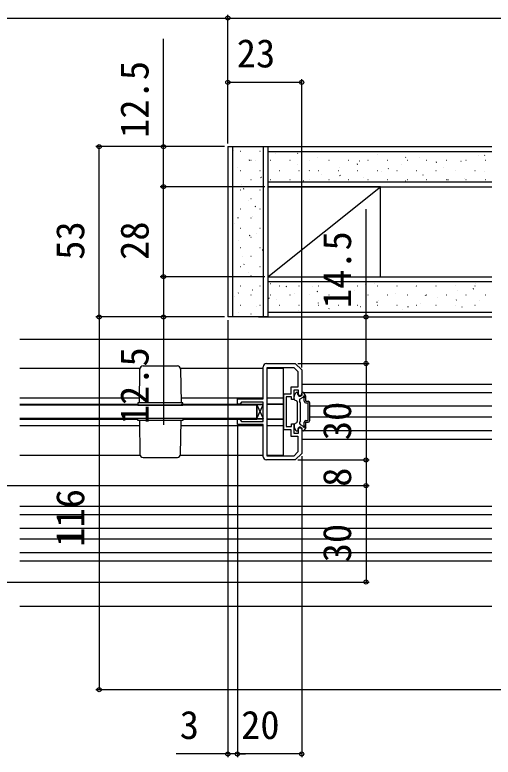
# Model space of a CAD drawing. Units: millimetres, scale not verified. Extents: x -525 to 525, y -783 to 779.
# Drawn here: x 210 to 358.7, y -494.6 to -263.6 of the extents above; entities that cross this region are included whole.
import ezdxf
from ezdxf.enums import TextEntityAlignment as Align

# ---------------------------------------------------------------- set-up
doc = ezdxf.new("R2010")
doc.units = ezdxf.units.MM
doc.header["$LTSCALE"] = 4
for name, color, linetype in [('0-2_YKK_11', 7, 'Continuous'), ('0-3_YKK_12', 2, 'Continuous'), ('0-4_YKK_13', 4, 'Continuous'), ('0-6_YKK_D', 6, 'Continuous'), ('0-8_YSS_K', 3, 'Continuous')]:
    doc.layers.add(name, color=color, linetype=linetype)
doc.styles.add('ＭＳ ゴシック', font='')
doc.styles.get('ＭＳ ゴシック').set_extended_font_data('MS Gothic')

msp = doc.modelspace()

# ---------------------------------------------------------------- linework, layer by layer
at = {"layer": '0-2_YKK_11'}
for points in [[(287.189, -401.146), (287.189, -391.146), (279.189, -391.146), (279.189, -389.446), (279.789, -389.446), (279.989, -389.646), (280.489, -390.146), (287.189, -390.146), (287.189, -384.146), (280.489, -384.146), (279.989, -384.646), (279.789, -384.846), (279.189, -384.846), (279.189, -383.146), (287.189, -383.146), (287.189, -373.146)], [(288.189, -372.146), (297.189, -372.146), (299.189, -374.146), (299.189, -382.146), (298.189, -382.146), (298.189, -380.446), (296.689, -380.446), (296.689, -383.346), (295.989, -383.346), (295.989, -382.546), (294.389, -382.546), (294.389, -387.146), (294.389, -391.746), (295.989, -391.746), (295.989, -390.946), (296.689, -390.946), (296.689, -393.846), (298.189, -393.846), (298.189, -392.146), (299.189, -392.146), (299.189, -400.146), (297.189, -402.146), (288.189, -402.146)]]:
    msp.add_lwpolyline(points, dxfattribs=at)
msp.add_lwpolyline([(288.389, -400.946), (288.389, -373.346), (296.692, -373.346), (297.989, -374.643), (297.989, -379.546), (295.789, -379.546), (295.789, -381.646), (293.489, -381.646), (293.489, -392.646), (295.789, -392.646), (295.789, -394.746), (297.989, -394.746), (297.989, -399.649), (296.692, -400.946)], close=True, dxfattribs=at)
for centre, start, end in [((288.189, -373.146), 90.00001, 179.99999), ((288.189, -401.146), 180.00001, 269.99999)]:
    msp.add_arc(centre, 1, start, end, dxfattribs=at)
at = {"layer": '0-3_YKK_12'}
for p, q in [((358.319, -364.646), (211.456, -364.646)), ((211.456, -373.646), (248.905, -373.646)), ((261.474, -373.646), (287.189, -373.646)), ((288.389, -373.646), (293.489, -373.646)), ((293.489, -400.646), (293.489, -373.646)), ((358.319, -378.646), (299.189, -378.646)), ((211.456, -382.846), (248.689, -382.846)), ((261.689, -382.846), (287.189, -382.846)), ((288.389, -382.846), (293.489, -382.846)), ((358.319, -381.246), (299.847, -381.246)), ((211.456, -384.846), (248.189, -384.846)), ((261.689, -384.846), (287.189, -384.846)), ((293.489, -384.846), (288.389, -384.846)), ((288.389, -384.846), (293.489, -384.846)), ((293.489, -384.846), (288.389, -384.846)), ((358.319, -385.446), (301.689, -385.446)), ((211.456, -389.446), (248.189, -389.446)), ((248.189, -389.446), (217.189, -389.446)), ((248.189, -389.446), (225.189, -389.446)), ((285.189, -389.446), (262.189, -389.446)), ((262.189, -389.446), (285.189, -389.446)), ((287.189, -389.446), (262.189, -389.446)), ((293.489, -389.446), (288.389, -389.446)), ((358.319, -388.846), (301.689, -388.846)), ((211.456, -391.446), (248.689, -391.446)), ((261.689, -391.446), (287.189, -391.446)), ((288.389, -391.446), (293.489, -391.446)), ((358.319, -393.046), (299.847, -393.046)), ((299.189, -395.646), (358.319, -395.646)), ((211.456, -400.646), (248.905, -400.646)), ((261.474, -400.646), (287.189, -400.646)), ((288.389, -400.646), (293.489, -400.646)), ((358.319, -416.646), (211.456, -416.646)), ((358.319, -419.246), (211.456, -419.246)), ((358.319, -423.446), (211.456, -423.446)), ((358.319, -426.846), (211.456, -426.846)), ((358.319, -431.046), (211.456, -431.046)), ((358.319, -433.646), (211.456, -433.646)), ((211.456, -447.646), (358.319, -447.646))]:
    msp.add_line(p, q, dxfattribs=at)
msp.add_lwpolyline([(293.489, -389.446), (288.389, -389.446), (293.489, -389.446)], dxfattribs=at)
at = {"layer": '0-4_YKK_13'}
for p, q in [((248.689, -384.396), (248.873, -373.879)), ((249.873, -372.896), (260.506, -372.896)), ((261.506, -373.879), (261.689, -384.396)), ((297.655, -381.146), (297.789, -381.146)), ((299.623, -381.146), (299.389, -381.146)), ((296.789, -383.146), (296.789, -382.427)), ((296.83, -382.277), (297.396, -381.296)), ((296.939, -383.406), (297.639, -383.81)), ((297.989, -381.746), (297.989, -381.346)), ((298.688, -383.17), (299.649, -382.615)), ((299.189, -381.746), (299.189, -381.346)), ((300.449, -382.277), (299.883, -381.296)), ((299.989, -383.896), (299.989, -382.775)), ((300.489, -383.896), (300.489, -382.427)), ((285.189, -385.146), (211.456, -385.146)), ((285.189, -389.297), (287.189, -384.995)), ((285.189, -384.995), (287.189, -389.297)), ((297.789, -384.069), (297.789, -390.223)), ((298.789, -384.346), (298.505, -383.853)), ((298.789, -389.946), (298.789, -384.346)), ((300.489, -383.896), (301.189, -383.896)), ((300.489, -384.396), (301.189, -384.396)), ((301.189, -389.896), (301.189, -384.396)), ((301.689, -389.896), (301.689, -384.396)), ((211.456, -389.146), (285.189, -389.146)), ((248.689, -389.896), (248.873, -400.414)), ((261.506, -400.414), (261.689, -389.896)), ((298.789, -389.946), (298.505, -390.439)), ((300.489, -389.896), (301.189, -389.896)), ((296.789, -391.147), (296.789, -391.866)), ((296.83, -392.016), (297.396, -392.996)), ((296.939, -390.887), (297.639, -390.483)), ((297.989, -392.546), (297.989, -392.946)), ((298.688, -391.122), (299.649, -391.677)), ((299.189, -392.546), (299.189, -392.946)), ((300.449, -392.016), (299.883, -392.996)), ((299.989, -391.517), (299.989, -390.396)), ((300.489, -390.396), (301.189, -390.396)), ((300.489, -391.866), (300.489, -390.396)), ((297.655, -393.146), (297.789, -393.146)), ((299.623, -393.146), (299.389, -393.146)), ((249.873, -401.396), (260.506, -401.396))]:
    msp.add_line(p, q, dxfattribs=at)
msp.add_lwpolyline([(217.135, -389.146), (285.189, -389.146), (285.189, -385.146), (217.135, -385.146)], dxfattribs=at)
for points in [[(248.189, -385.146), (262.189, -385.146), (262.189, -384.396), (248.189, -384.396)], [(287.189, -384.995), (285.189, -384.995), (285.189, -389.297), (287.189, -389.297)], [(248.189, -389.146), (262.189, -389.146), (262.189, -389.896), (248.189, -389.896)]]:
    msp.add_lwpolyline(points, close=True, dxfattribs=at)
for centre, radius, start, end in [((249.873, -373.896), 1, 90, 179), ((260.506, -373.896), 1, 1, 90), ((297.655, -381.446), 0.3, 90, 150), ((297.789, -381.346), 0.2, 0, 90), ((299.389, -381.346), 0.2, 90, 180), ((299.623, -381.446), 0.3, 30, 90), ((297.089, -382.427), 0.3, 150, 180), ((297.089, -383.146), 0.3, 180, 240), ((298.589, -381.746), 0.6, 180, 0), ((298.938, -383.603), 0.5, 120, 210), ((299.889, -382.546), 0.25, 293.57818, 196.04532), ((300.189, -382.427), 0.3, 0, 30), ((297.489, -384.069), 0.3, 0, 60), ((300.489, -383.896), 0.5, 180, 270), ((301.189, -384.396), 0.5, 0, 90), ((297.489, -390.223), 0.3, 300, 0), ((300.489, -390.396), 0.5, 90, 180), ((301.189, -389.896), 0.5, 270, 0), ((297.089, -391.147), 0.3, 120, 180), ((297.089, -391.866), 0.3, 180, 210), ((298.589, -392.546), 0.6, 0, 180), ((298.938, -390.689), 0.5, 150, 240), ((299.889, -391.746), 0.25, 163.95468, 66.42182), ((300.189, -391.866), 0.3, 330, 0), ((297.655, -392.846), 0.3, 210, 270), ((297.789, -392.946), 0.2, 270, 0), ((299.389, -392.946), 0.2, 180, 270), ((299.623, -392.846), 0.3, 270, 330), ((249.873, -400.396), 1, 181, 270), ((260.506, -400.396), 1, 270, 359)]:
    msp.add_arc(centre, radius, start, end, dxfattribs=at)
at = {"layer": '0-6_YKK_D'}
for p, q in [((22.189, -264.646), (276.189, -264.646)), ((276.189, -303.646), (276.189, -263.646)), ((276.189, -264.646), (441.189, -264.646)), ((276.189, -303.646), (276.189, -283.646)), ((299.189, -373.353), (299.189, -283.646)), ((276.189, -284.646), (299.189, -284.646)), ((275.189, -304.646), (235.189, -304.646)), ((236.189, -357.646), (236.189, -304.646)), ((275.189, -304.646), (255.189, -304.646)), ((287.689, -317.146), (255.189, -317.146)), ((287.689, -317.146), (255.189, -317.146)), ((256.189, -345.146), (256.189, -317.146)), ((287.689, -345.146), (255.189, -345.146)), ((287.689, -345.146), (255.189, -345.146)), ((275.189, -357.646), (235.189, -357.646)), ((275.189, -357.646), (235.189, -357.646)), ((236.189, -357.646), (236.189, -473.646)), ((275.189, -357.646), (255.189, -357.646)), ((276.189, -358.646), (276.189, -494.646)), ((297.982, -372.146), (320.189, -372.146)), ((297.982, -372.146), (320.189, -372.146)), ((319.189, -372.146), (319.189, -402.146)), ((279.189, -391.646), (279.189, -494.646)), ((279.189, -391.646), (279.189, -494.646)), ((299.189, -400.939), (299.189, -494.646)), ((297.982, -402.146), (320.189, -402.146)), ((297.982, -402.146), (320.189, -402.146)), ((319.189, -402.146), (319.189, -410.146)), ((167.982, -410.146), (320.189, -410.146)), ((167.982, -410.146), (320.189, -410.146)), ((319.189, -410.146), (319.189, -440.146)), ((167.982, -440.146), (320.189, -440.146)), ((440.189, -473.646), (235.189, -473.646)), ((276.189, -493.646), (260.135, -493.646)), ((279.189, -493.646), (276.189, -493.646)), ((299.189, -493.646), (279.189, -493.646)), ((279.189, -493.646), (281.739, -493.646))]:
    msp.add_line(p, q, dxfattribs=at)
for points in [[(256.189, -317.146), (256.189, -304.646), (256.189, -271.096)], [(319.189, -372.146), (319.189, -357.646), (319.189, -324.096)], [(256.189, -345.146), (256.189, -357.646), (256.189, -391.196)]]:
    msp.add_lwpolyline(points, dxfattribs=at)
for centre in [(276.189, -264.646), (276.189, -264.646), (276.189, -284.646), (299.189, -284.646), (236.189, -304.646), (256.189, -304.646), (256.189, -317.146), (256.189, -317.146), (256.189, -345.146), (256.189, -345.146), (236.189, -357.646), (236.189, -357.646), (256.189, -357.646), (319.189, -357.646), (319.189, -372.146), (319.189, -372.146), (319.189, -402.146), (319.189, -402.146), (319.189, -410.146), (319.189, -410.146), (319.189, -440.146), (236.189, -473.646), (276.189, -493.646), (279.189, -493.646), (279.189, -493.646), (299.189, -493.646)]:
    msp.add_circle(centre, 0.637, dxfattribs=at)
at = {"layer": '0-8_YSS_K'}
for p, q in [((276.189, -304.646), (276.189, -357.646)), ((276.189, -304.646), (288.689, -304.646)), ((277.689, -304.646), (277.689, -357.646)), ((287.189, -304.646), (287.189, -357.646)), ((288.689, -304.646), (358.319, -304.646)), ((288.689, -304.646), (288.689, -357.646)), ((278.035, -305.829), (278.054, -305.822)), ((280.082, -306.117), (280.182, -306.117)), ((286.162, -306.117), (286.262, -306.117)), ((288.689, -306.146), (358.319, -306.146)), ((291.054, -306.901), (291.073, -306.894)), ((297.844, -306.752), (298.011, -306.641)), ((322.671, -307.068), (322.69, -307.061)), ((341.176, -306.197), (341.195, -306.191)), ((282.86, -308.834), (283.027, -308.723)), ((283.312, -308.867), (283.412, -308.867)), ((284.813, -309.11), (284.832, -309.104)), ((289.392, -308.867), (289.492, -308.867)), ((295.472, -308.867), (295.572, -308.867)), ((301.552, -308.867), (301.652, -308.867)), ((304.072, -307.972), (304.091, -307.966)), ((307.632, -308.867), (307.732, -308.867)), ((313.712, -308.867), (313.812, -308.867)), ((317.091, -309.044), (317.11, -309.038)), ((319.792, -308.867), (319.892, -308.867)), ((325.872, -308.867), (325.972, -308.867)), ((331.422, -308.034), (331.589, -307.924)), ((331.952, -308.867), (332.052, -308.867)), ((335.69, -308.14), (335.709, -308.133)), ((338.032, -308.867), (338.132, -308.867)), ((341.027, -309.512), (341.194, -309.402)), ((344.112, -308.867), (344.212, -308.867)), ((348.708, -309.212), (348.727, -309.205)), ((350.192, -308.867), (350.292, -308.867)), ((354.194, -307.269), (354.213, -307.262)), ((356.011, -307.43), (356.178, -307.32)), ((356.272, -308.867), (356.372, -308.867)), ((279.327, -311.053), (279.346, -311.047)), ((297.832, -310.182), (297.851, -310.176)), ((310.85, -311.254), (310.869, -311.247)), ((316.438, -310.116), (316.605, -310.006)), ((326.043, -311.594), (326.21, -311.484)), ((330.109, -310.116), (330.128, -310.109)), ((343.128, -311.188), (343.147, -311.181)), ((280.082, -312.097), (280.182, -312.097)), ((286.162, -312.097), (286.262, -312.097)), ((286.765, -314.101), (286.784, -314.095)), ((292.242, -312.097), (292.342, -312.097)), ((292.346, -312.125), (292.365, -312.118)), ((298.322, -312.097), (298.422, -312.097)), ((301.454, -312.198), (301.621, -312.088)), ((304.402, -312.097), (304.502, -312.097)), ((305.364, -313.197), (305.383, -313.19)), ((310.482, -312.097), (310.582, -312.097)), ((311.059, -313.676), (311.226, -313.566)), ((316.562, -312.097), (316.662, -312.097)), ((322.642, -312.097), (322.742, -312.097)), ((323.869, -312.326), (323.888, -312.319)), ((328.722, -312.097), (328.822, -312.097)), ((334.802, -312.097), (334.902, -312.097)), ((336.887, -313.398), (336.906, -313.391)), ((340.882, -312.097), (340.982, -312.097)), ((346.962, -312.097), (347.062, -312.097)), ((353.042, -312.097), (353.142, -312.097)), ((356.146, -312.26), (356.165, -312.253)), ((280.525, -316.311), (280.544, -316.304)), ((283.312, -314.847), (283.412, -314.847)), ((286.47, -314.28), (286.637, -314.17)), ((288.689, -315.646), (358.319, -315.646)), ((289.392, -314.847), (289.492, -314.847)), ((295.472, -314.847), (295.572, -314.847)), ((299.784, -315.173), (299.803, -315.166)), ((301.552, -314.847), (301.652, -314.847)), ((307.632, -314.847), (307.732, -314.847)), ((313.712, -314.847), (313.812, -314.847)), ((318.383, -314.269), (318.402, -314.262)), ((319.792, -314.847), (319.892, -314.847)), ((325.872, -314.847), (325.972, -314.847)), ((331.401, -315.34), (331.42, -315.334)), ((331.952, -314.847), (332.052, -314.847)), ((338.032, -314.847), (338.132, -314.847)), ((344.112, -314.847), (344.212, -314.847)), ((344.637, -314.958), (344.804, -314.848)), ((349.906, -314.47), (349.925, -314.463)), ((350.192, -314.847), (350.292, -314.847)), ((356.272, -314.847), (356.372, -314.847)), ((280.082, -318.077), (280.182, -318.077)), ((281.092, -317.84), (281.258, -317.73)), ((286.162, -318.077), (286.262, -318.077)), ((288.689, -345.146), (323.689, -317.146)), ((288.689, -317.146), (358.319, -317.146)), ((288.689, -317.146), (288.689, -345.146)), ((283.312, -320.827), (283.412, -320.827)), ((282.477, -321.302), (282.496, -321.295)), ((284.701, -323.287), (284.868, -323.176)), ((280.082, -324.057), (280.182, -324.057)), ((286.162, -324.057), (286.262, -324.057)), ((279.323, -326.847), (279.489, -326.736)), ((283.312, -326.807), (283.412, -326.807)), ((283.769, -326.526), (283.788, -326.519)), ((278.189, -328.502), (278.207, -328.496)), ((280.082, -330.037), (280.182, -330.037)), ((286.162, -330.037), (286.262, -330.037)), ((282.932, -332.293), (283.099, -332.183)), ((284.967, -331.784), (284.986, -331.777)), ((279.481, -333.727), (279.499, -333.72)), ((283.312, -332.787), (283.412, -332.787)), ((277.689, -335.763), (277.721, -335.743)), ((280.082, -336.017), (280.182, -336.017)), ((286.162, -336.017), (286.262, -336.017)), ((286.919, -336.775), (286.938, -336.768)), ((280.678, -338.984), (280.697, -338.978)), ((283.312, -338.767), (283.412, -338.767)), ((281.164, -341.299), (281.33, -341.189)), ((280.082, -341.997), (280.182, -341.997)), ((282.63, -343.975), (282.649, -343.968)), ((286.162, -341.997), (286.262, -341.997)), ((283.312, -344.747), (283.412, -344.747)), ((288.689, -345.146), (323.689, -345.146)), ((288.689, -345.146), (358.319, -345.146)), ((288.689, -345.146), (288.689, -357.646)), ((280.082, -347.977), (280.182, -347.977)), ((286.162, -347.977), (286.262, -347.977)), ((288.689, -346.646), (358.319, -346.646)), ((289.408, -347.257), (289.427, -347.25)), ((292.242, -347.977), (292.342, -347.977)), ((294.379, -348.224), (294.545, -348.113)), ((298.322, -347.977), (298.422, -347.977)), ((302.427, -348.328), (302.446, -348.322)), ((304.402, -347.977), (304.502, -347.977)), ((310.482, -347.977), (310.582, -347.977)), ((316.562, -347.977), (316.662, -347.977)), ((318.968, -347.62), (319.135, -347.509)), ((321.686, -347.19), (321.705, -347.184)), ((322.642, -347.977), (322.742, -347.977)), ((328.722, -347.977), (328.822, -347.977)), ((334.704, -348.262), (334.723, -348.256)), ((334.802, -347.977), (334.902, -347.977)), ((340.882, -347.977), (340.982, -347.977)), ((346.962, -347.977), (347.062, -347.977)), ((352.545, -348.902), (352.712, -348.792)), ((353.042, -347.977), (353.142, -347.977)), ((353.303, -347.358), (353.322, -347.351)), ((279.395, -350.306), (279.561, -350.195)), ((283.312, -350.727), (283.412, -350.727)), ((283.922, -349.199), (283.941, -349.193)), ((289.392, -350.727), (289.492, -350.727)), ((295.472, -350.727), (295.572, -350.727)), ((296.941, -350.271), (296.96, -350.265)), ((301.552, -350.727), (301.652, -350.727)), ((303.984, -349.702), (304.151, -349.591)), ((307.632, -350.727), (307.732, -350.727)), ((313.712, -350.727), (313.812, -350.727)), ((315.445, -349.4), (315.464, -349.394)), ((319.792, -350.727), (319.892, -350.727)), ((325.872, -350.727), (325.972, -350.727)), ((328.464, -350.472), (328.483, -350.465)), ((331.952, -350.727), (332.052, -350.727)), ((337.561, -350.984), (337.728, -350.874)), ((338.032, -350.727), (338.132, -350.727)), ((344.112, -350.727), (344.212, -350.727)), ((347.723, -349.334), (347.742, -349.327)), ((350.192, -350.727), (350.292, -350.727)), ((356.272, -350.727), (356.372, -350.727)), ((278.342, -351.176), (278.361, -351.169)), ((289, -351.784), (289.167, -351.673)), ((291.36, -352.247), (291.379, -352.241)), ((304.379, -353.319), (304.398, -353.312)), ((309.959, -351.343), (309.978, -351.336)), ((322.577, -353.066), (322.744, -352.956)), ((322.978, -352.415), (322.997, -352.408)), ((341.482, -351.544), (341.501, -351.537)), ((347.167, -352.462), (347.333, -352.352)), ((354.501, -352.616), (354.52, -352.609)), ((280.082, -353.957), (280.182, -353.957)), ((285.12, -354.457), (285.139, -354.45)), ((286.162, -353.957), (286.262, -353.957)), ((292.242, -353.957), (292.342, -353.957)), ((298.139, -355.529), (298.157, -355.522)), ((298.322, -353.957), (298.422, -353.957)), ((304.402, -353.957), (304.502, -353.957)), ((307.594, -355.148), (307.76, -355.038)), ((310.482, -353.957), (310.582, -353.957)), ((316.562, -353.957), (316.662, -353.957)), ((317.397, -354.391), (317.416, -354.384)), ((322.642, -353.957), (322.742, -353.957)), ((328.722, -353.957), (328.822, -353.957)), ((330.416, -355.463), (330.435, -355.456)), ((332.183, -354.544), (332.35, -354.434)), ((334.802, -353.957), (334.902, -353.957)), ((335.996, -353.487), (336.015, -353.48)), ((340.882, -353.957), (340.982, -353.957)), ((346.962, -353.957), (347.062, -353.957)), ((349.015, -354.558), (349.034, -354.552)), ((353.042, -353.957), (353.142, -353.957)), ((288.689, -357.646), (276.189, -357.646)), ((279.634, -356.4), (279.653, -356.393)), ((283.312, -356.707), (283.412, -356.707)), ((285.689, -357.646), (358.319, -357.646)), ((288.689, -356.146), (358.319, -356.146))]:
    msp.add_line(p, q, dxfattribs=at)
msp.add_lwpolyline([(323.689, -345.146), (323.689, -317.146), (288.689, -317.146)], dxfattribs=at)

# ---------------------------------------------------------------- texts
at = {"layer": '0-6_YKK_D', "style": 'ＭＳ ゴシック'}
for s, p in [('23', (278.962, -282.646)), ('3', (261.248, -491.646)), ('20', (280.326, -491.646))]:
    msp.add_text(s, height=8.798, dxfattribs=at).set_placement(p, align=Align.BOTTOM_LEFT)
for s, p in [('12.5', (254.189, -301.937)), ('53', (234.189, -339.874)), ('28', (254.189, -339.908)), ('14.5', (317.189, -354.937)), ('12.5', (254.189, -391.037)), ('30', (317.189, -396.01)), ('8', (317.189, -410.51)), ('116', (234.189, -429.18)), ('30', (317.189, -434.01))]:
    msp.add_text(s, height=8.798, rotation=90, dxfattribs=at).set_placement(p, align=Align.BOTTOM_LEFT)

doc.saveas('drawing.dxf')
